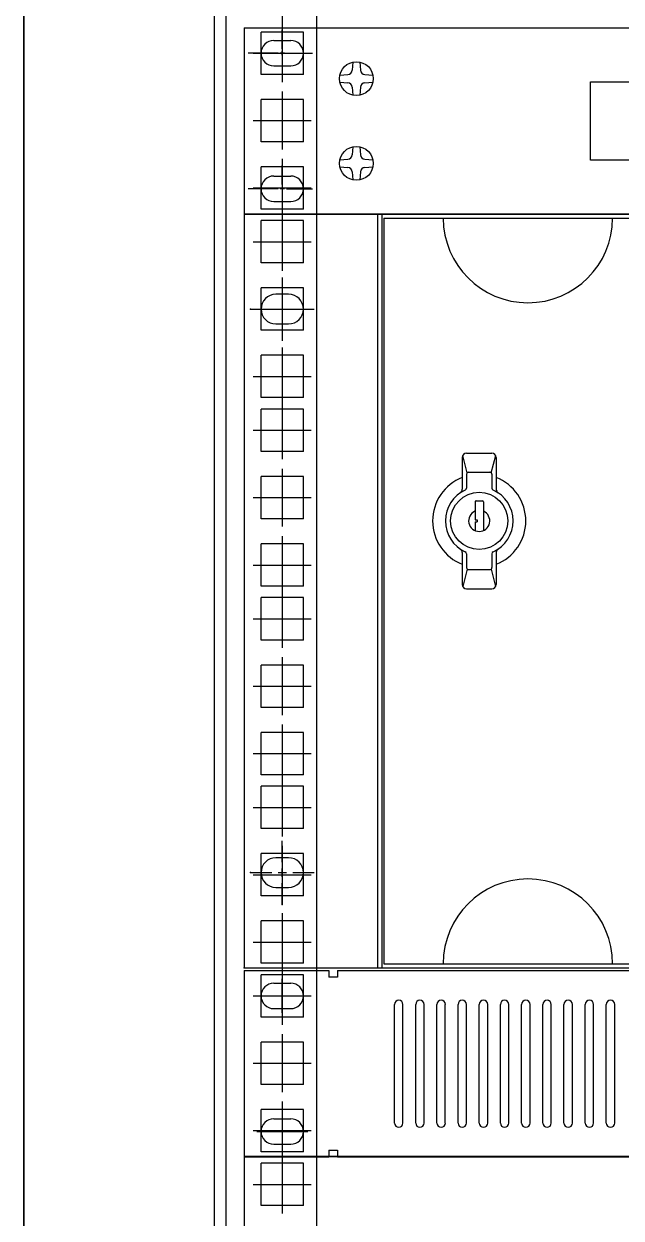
# Model space of a CAD drawing. Header units: millimetres. Extents: x 0 to 841, y 0 to 594.
# Drawn here: x 728 to 730.88, y 490.9 to 496.67 of the extents above; entities that cross this region are included whole.
import ezdxf

# ---------------------------------------------------------------- set-up
doc = ezdxf.new("R2010")
doc.units = ezdxf.units.MM
doc.header["$LTSCALE"] = 10
doc.linetypes.add('H1', pattern=[4, 3, -1])
doc.layers.add('LINE05', color=2, linetype='Continuous')
doc.layers.add('LINE06', color=9, linetype='Continuous')

msp = doc.modelspace()

# ---------------------------------------------------------------- linework, layer by layer
at = {"layer": 'LINE05'}
for p, q in [((728.0005, 529.9994), (728.0005, 486.0221)), ((728.0005, 486.0221), (728.0005, 529.9994)), ((728.921, 487.5562), (728.921, 528.5164))]:
    msp.add_line(p, q, dxfattribs=at)
at = {"layer": 'LINE06'}
for p, q in [((728.9772, 490.2869), (728.9772, 528.5164)), ((729.415, 490.2869), (729.415, 528.5164)), ((729.2482, 496.9283), (729.2482, 496.6484)), ((729.0642, 496.6513), (738.9437, 496.6513)), ((729.0642, 496.6513), (729.0642, 495.7513)), ((729.2482, 496.6685), (729.2482, 496.3886)), ((729.146, 496.4263), (729.146, 496.6309)), ((729.3505, 496.6309), (729.146, 496.6309)), ((729.2073, 496.5899), (729.2892, 496.5899)), ((729.2483, 496.5492), (729.2483, 496.6412)), ((729.3505, 496.4263), (729.3505, 496.6309)), ((729.2278, 496.5286), (729.0838, 496.5286)), ((729.1083, 496.5286), (729.3882, 496.5286)), ((729.2585, 496.5286), (729.238, 496.5286)), ((729.2482, 496.5184), (729.2482, 496.5388)), ((729.2687, 496.5286), (729.3937, 496.5286)), ((729.2482, 496.5081), (729.2482, 496.4161)), ((729.5898, 496.4851), (729.5857, 496.4468)), ((729.6226, 496.4851), (729.6267, 496.4468)), ((729.3505, 496.4263), (729.146, 496.4263)), ((729.2073, 496.4672), (729.2892, 496.4672)), ((729.527, 496.4222), (729.5653, 496.4263)), ((729.6471, 496.4263), (729.6854, 496.4222)), ((729.527, 496.3895), (729.5653, 496.3854)), ((729.5857, 496.3649), (729.5898, 496.3266)), ((729.6267, 496.3649), (729.6226, 496.3266)), ((729.6471, 496.3854), (729.6854, 496.3895)), ((730.7363, 496.0121), (730.7363, 496.3905)), ((730.7363, 496.3905), (732.0556, 496.3905)), ((729.146, 496.1011), (729.146, 496.3056)), ((729.3505, 496.3056), (729.146, 496.3056)), ((729.2482, 496.3433), (729.2482, 496.0634)), ((729.3505, 496.1011), (729.3505, 496.3056)), ((729.1083, 496.2034), (729.3882, 496.2034)), ((729.3505, 496.1011), (729.146, 496.1011)), ((729.5898, 496.076), (729.5857, 496.0377)), ((729.6226, 496.076), (729.6267, 496.0377)), ((729.2482, 496.0181), (729.2482, 495.7382)), ((729.527, 496.0131), (729.5653, 496.0172)), ((729.6471, 496.0172), (729.6854, 496.0131)), ((732.0556, 496.0121), (730.7363, 496.0121)), ((729.146, 495.7759), (729.146, 495.9804)), ((729.3505, 495.9804), (729.146, 495.9804)), ((729.2482, 495.8945), (729.2482, 495.9865)), ((729.3505, 495.7759), (729.3505, 495.9804)), ((729.527, 495.9804), (729.5653, 495.9763)), ((729.5857, 495.9559), (729.5898, 495.9175)), ((729.6267, 495.9559), (729.6226, 495.9175)), ((729.6471, 495.9763), (729.6854, 495.9804)), ((729.2073, 495.9354), (729.2892, 495.9354)), ((729.2278, 495.874), (729.0838, 495.874)), ((729.1083, 495.8781), (729.3882, 495.8781)), ((729.2585, 495.874), (729.238, 495.874)), ((729.2482, 495.8843), (729.2482, 495.8638)), ((729.2483, 495.8535), (729.2483, 495.7614)), ((729.2687, 495.874), (729.3937, 495.874)), ((729.2073, 495.8127), (729.2892, 495.8127)), ((729.0642, 495.7534), (729.0642, 492.1124)), ((729.0642, 495.7534), (738.9437, 495.7534)), ((729.0642, 495.7513), (738.9437, 495.7513)), ((729.3505, 495.7759), (729.146, 495.7759)), ((729.2482, 495.7583), (729.2482, 495.4784)), ((729.729, 495.7532), (729.729, 492.1126)), ((729.7392, 495.7329), (738.2687, 495.7329)), ((729.7392, 495.7329), (729.7392, 492.1329)), ((729.146, 495.5161), (729.146, 495.7206)), ((729.3505, 495.7206), (729.146, 495.7206)), ((729.3505, 495.5161), (729.3505, 495.7206)), ((729.1083, 495.6184), (729.3882, 495.6184)), ((729.3505, 495.5161), (729.146, 495.5161)), ((729.2482, 495.4465), (729.2482, 495.3443)), ((729.2482, 495.4331), (729.2482, 495.1532)), ((729.146, 495.1909), (729.146, 495.3954)), ((729.3505, 495.3954), (729.146, 495.3954)), ((729.3505, 495.1909), (729.3505, 495.3954)), ((729.0948, 495.2931), (729.1971, 495.2931)), ((729.1083, 495.2931), (729.3882, 495.2931)), ((729.2278, 495.2931), (729.2687, 495.2931)), ((729.2482, 495.3136), (729.2482, 495.2727)), ((729.2994, 495.2931), (729.3505, 495.2931)), ((729.3505, 495.2931), (729.4017, 495.2931)), ((729.2482, 495.242), (729.2482, 495.1397)), ((729.3505, 495.1909), (729.146, 495.1909)), ((729.2482, 495.1078), (729.2482, 494.828)), ((729.146, 494.8656), (729.146, 495.0702)), ((729.3505, 495.0702), (729.146, 495.0702)), ((729.3505, 494.8656), (729.3505, 495.0702)), ((729.1083, 494.9679), (729.3882, 494.9679)), ((729.3505, 494.8656), (729.146, 494.8656)), ((729.146, 494.6059), (729.146, 494.8104)), ((729.3505, 494.8104), (729.146, 494.8104)), ((729.2482, 494.8481), (729.2482, 494.5682)), ((729.3505, 494.6059), (729.3505, 494.8104)), ((729.1083, 494.7081), (729.3882, 494.7081)), ((729.3505, 494.6059), (729.146, 494.6059)), ((730.1176, 494.5774), (730.1176, 494.4236)), ((730.1411, 494.5028), (730.12, 494.587)), ((730.1381, 494.5978), (730.2608, 494.5978)), ((730.2578, 494.5028), (730.2788, 494.587)), ((730.2812, 494.5774), (730.2812, 494.4236)), ((729.2482, 494.5228), (729.2482, 494.243)), ((729.146, 494.2806), (729.146, 494.4852)), ((729.3505, 494.4852), (729.146, 494.4852)), ((729.3505, 494.2806), (729.3505, 494.4852)), ((730.1381, 494.4956), (730.1381, 494.429)), ((730.1483, 494.5058), (730.2506, 494.5058)), ((730.2608, 494.4956), (730.2608, 494.429)), ((729.1083, 494.3829), (729.3882, 494.3829)), ((730.179, 494.3626), (730.179, 494.2757)), ((730.1841, 494.3677), (730.2148, 494.3677)), ((730.2199, 494.3626), (730.2199, 494.2237)), ((729.3505, 494.2806), (729.146, 494.2806)), ((730.179, 494.2757), (730.1892, 494.2757)), ((730.179, 494.2654), (730.1892, 494.2654)), ((730.179, 494.2654), (730.179, 494.2237)), ((730.1892, 494.2757), (730.1892, 494.2654)), ((729.2482, 494.1976), (729.2482, 493.9177)), ((729.146, 493.9554), (729.146, 494.1599)), ((729.3505, 494.1599), (729.146, 494.1599)), ((729.3505, 493.9554), (729.3505, 494.1599)), ((730.1176, 494.1175), (730.1176, 493.9637)), ((730.1381, 494.1121), (730.1381, 494.0456)), ((730.2608, 494.1121), (730.2608, 494.0456)), ((730.2812, 494.1175), (730.2812, 493.9637)), ((729.1083, 494.0577), (729.3882, 494.0577)), ((730.1411, 494.0383), (730.1202, 493.9538)), ((730.1483, 494.0353), (730.2506, 494.0353)), ((730.2578, 494.0383), (730.2786, 493.9538)), ((729.3505, 493.9554), (729.146, 493.9554)), ((729.2482, 493.9378), (729.2482, 493.658)), ((730.1381, 493.9433), (730.2608, 493.9433)), ((729.146, 493.6956), (729.146, 493.9002)), ((729.3505, 493.9002), (729.146, 493.9002)), ((729.3505, 493.6956), (729.3505, 493.9002)), ((729.1083, 493.7979), (729.3882, 493.7979)), ((729.3505, 493.6956), (729.146, 493.6956)), ((729.2482, 493.6126), (729.2482, 493.3327)), ((729.146, 493.3704), (729.146, 493.5749)), ((729.3505, 493.5749), (729.146, 493.5749)), ((729.3505, 493.3704), (729.3505, 493.5749)), ((729.1083, 493.4727), (729.3882, 493.4727)), ((729.3505, 493.3704), (729.146, 493.3704)), ((729.146, 493.0452), (729.146, 493.2497)), ((729.3505, 493.2497), (729.146, 493.2497)), ((729.2482, 493.2874), (729.2482, 493.0075)), ((729.3505, 493.0452), (729.3505, 493.2497)), ((729.1083, 493.1474), (729.3882, 493.1474)), ((729.3505, 493.0452), (729.146, 493.0452)), ((729.2482, 493.0276), (729.2482, 492.7477)), ((729.146, 492.7854), (729.146, 492.9899)), ((729.3505, 492.9899), (729.146, 492.9899)), ((729.3505, 492.7854), (729.3505, 492.9899)), ((729.1083, 492.8877), (729.3882, 492.8877)), ((729.3505, 492.7854), (729.146, 492.7854)), ((729.2482, 492.6238), (729.2482, 492.7261)), ((729.2482, 492.7024), (729.2482, 492.4225)), ((729.146, 492.4602), (729.146, 492.6647)), ((729.3505, 492.6647), (729.146, 492.6647)), ((729.3505, 492.4602), (729.3505, 492.6647)), ((729.0948, 492.5727), (729.1971, 492.5727)), ((729.1083, 492.5624), (729.3882, 492.5624)), ((729.2278, 492.5727), (729.2687, 492.5727)), ((729.2482, 492.5522), (729.2482, 492.5931)), ((729.2994, 492.5727), (729.3505, 492.5727)), ((729.3505, 492.5727), (729.4017, 492.5727)), ((729.2482, 492.4193), (729.2482, 492.5215)), ((729.3505, 492.4602), (729.146, 492.4602)), ((729.2482, 492.3772), (729.2482, 492.0973)), ((729.146, 492.1349), (729.146, 492.3395)), ((729.3505, 492.3395), (729.146, 492.3395)), ((729.3505, 492.1349), (729.3505, 492.3395)), ((729.1083, 492.2372), (729.3882, 492.2372)), ((729.0642, 492.1124), (738.9437, 492.1124)), ((729.0642, 492.1002), (729.4732, 492.1002)), ((729.0642, 492.1002), (729.0642, 491.2002)), ((729.3505, 492.1349), (729.146, 492.1349)), ((729.2482, 492.1174), (729.2482, 491.8375)), ((729.4732, 492.1002), (729.4732, 492.0674)), ((729.5142, 492.1002), (729.5142, 492.0674)), ((729.5142, 492.1002), (738.4937, 492.1002)), ((729.7392, 492.1329), (738.2687, 492.1329)), ((729.146, 491.8752), (729.146, 492.0797)), ((729.3505, 492.0797), (729.146, 492.0797)), ((729.2073, 492.0388), (729.2892, 492.0388)), ((729.2482, 491.8956), (729.2482, 492.0593)), ((729.3505, 491.8752), (729.3505, 492.0797)), ((729.5142, 492.0674), (729.4732, 492.0674)), ((729.1083, 491.9774), (729.3882, 491.9774)), ((729.1255, 491.9774), (729.371, 491.9774)), ((729.2073, 491.9161), (729.2892, 491.9161)), ((729.7903, 491.3638), (729.7903, 491.9365)), ((729.8312, 491.3638), (729.8312, 491.9365)), ((729.8926, 491.3638), (729.8926, 491.9365)), ((729.9335, 491.3638), (729.9335, 491.9365)), ((729.9948, 491.3638), (729.9948, 491.9365)), ((730.0357, 491.3638), (730.0357, 491.9365)), ((730.0971, 491.3638), (730.0971, 491.9365)), ((730.138, 491.3638), (730.138, 491.9365)), ((730.1994, 491.3638), (730.1994, 491.9365)), ((730.2403, 491.3638), (730.2403, 491.9365)), ((730.3017, 491.3638), (730.3017, 491.9365)), ((730.3426, 491.3638), (730.3426, 491.9365)), ((730.4039, 491.3638), (730.4039, 491.9365)), ((730.4448, 491.3638), (730.4448, 491.9365)), ((730.5062, 491.3638), (730.5062, 491.9365)), ((730.5471, 491.3638), (730.5471, 491.9365)), ((730.6085, 491.3638), (730.6085, 491.9365)), ((730.6494, 491.3638), (730.6494, 491.9365)), ((730.7107, 491.3638), (730.7107, 491.9365)), ((730.7517, 491.3638), (730.7517, 491.9365)), ((730.813, 491.3638), (730.813, 491.9365)), ((730.8539, 491.3638), (730.8539, 491.9365)), ((729.3505, 491.8752), (729.146, 491.8752)), ((729.146, 491.5499), (729.146, 491.7545)), ((729.3505, 491.7545), (729.146, 491.7545)), ((729.2482, 491.7922), (729.2482, 491.5123)), ((729.3505, 491.5499), (729.3505, 491.7545)), ((729.1083, 491.6522), (729.3882, 491.6522)), ((729.3505, 491.5499), (729.146, 491.5499)), ((729.2482, 491.4669), (729.2482, 491.1871)), ((729.146, 491.2247), (729.146, 491.4293)), ((729.3505, 491.4293), (729.146, 491.4293)), ((729.2482, 491.4047), (729.2482, 491.2411)), ((729.3505, 491.2247), (729.3505, 491.4293)), ((729.2073, 491.3843), (729.2892, 491.3843)), ((729.1083, 491.327), (729.3882, 491.327)), ((729.1255, 491.3229), (729.371, 491.3229)), ((729.3505, 491.2247), (729.146, 491.2247)), ((729.2073, 491.2615), (729.2892, 491.2615)), ((729.4732, 491.2329), (729.4732, 491.2002)), ((729.4732, 491.2329), (729.5142, 491.2329)), ((729.5142, 491.2329), (729.5142, 491.2002)), ((738.9437, 491.2026), (729.0642, 491.2026)), ((729.0642, 491.2026), (738.9437, 491.2026)), ((729.0642, 491.2026), (729.0642, 487.5617)), ((729.0642, 491.2002), (729.4732, 491.2002)), ((729.146, 490.9649), (729.146, 491.1695)), ((729.3505, 491.1695), (729.146, 491.1695)), ((729.2482, 491.2072), (729.2482, 490.9273)), ((729.3505, 490.9649), (729.3505, 491.1695)), ((729.5142, 491.2002), (738.4937, 491.2002)), ((729.1083, 491.0672), (729.3882, 491.0672)), ((729.3505, 490.9649), (729.146, 490.9649))]:
    msp.add_line(p, q, dxfattribs=at)
at = {"layer": 'LINE06', "linetype": 'H1'}
msp.add_line((729.7085, 495.7532), (729.7085, 492.1126), dxfattribs=at)
at = {"layer": 'LINE06', "linetype": 'Continuous'}
for p, q in [((729.2789, 495.3647), (729.2176, 495.3647)), ((729.2176, 495.2215), (729.2789, 495.2215)), ((729.2789, 492.6443), (729.2176, 492.6443)), ((729.2176, 492.5011), (729.2789, 492.5011))]:
    msp.add_line(p, q, dxfattribs=at)
at = {"layer": 'LINE06'}
for centre, radius in [((729.6062, 496.4059), 0.0818), ((729.6062, 495.9968), 0.0818), ((730.1994, 494.2706), 0.1381)]:
    msp.add_circle(centre, radius, dxfattribs=at)
for centre, radius, start, end in [((729.2073, 496.5286), 0.0614, 90, 270), ((729.2892, 496.5286), 0.0614, 270, 90), ((729.5653, 496.4468), 0.0205, 270, 0), ((729.6471, 496.4468), 0.0205, 180, 270), ((729.5653, 496.3649), 0.0205, 0, 90), ((729.6471, 496.3649), 0.0205, 90, 180), ((729.5653, 496.0377), 0.0205, 270, 0), ((729.6471, 496.0377), 0.0205, 180, 270), ((729.5653, 495.9559), 0.0205, 0, 90), ((729.6471, 495.9559), 0.0205, 90, 180), ((729.2073, 495.874), 0.0614, 90, 270), ((729.2892, 495.874), 0.0614, 270, 90), ((730.4346, 495.7329), 0.4091, 180, 0), ((730.1381, 494.5774), 0.0205, 90, 180), ((730.2608, 494.5774), 0.0205, 0, 90), ((730.1994, 494.2706), 0.225, 111.32369, 248.67631), ((730.1483, 494.4956), 0.0102, 90, 180), ((730.2506, 494.4956), 0.0102, 0, 90), ((730.1994, 494.2706), 0.225, 291.32369, 68.67631), ((730.1994, 494.2706), 0.1636, 114.31574, 245.68426), ((730.0971, 494.4236), 0.0205, 303.74899, 0), ((730.1278, 494.429), 0.0102, 294.31574, 0), ((730.271, 494.429), 0.0102, 180, 245.68426), ((730.1994, 494.2706), 0.1636, 294.31574, 65.68426), ((730.3017, 494.4236), 0.0205, 180, 236.25101), ((730.1841, 494.3626), 0.00511, 90, 180), ((730.2148, 494.3626), 0.00511, 0, 90), ((730.1994, 494.2706), 0.0511, 113.57818, 66.42182), ((730.0971, 494.1175), 0.0205, 0, 56.25101), ((730.1278, 494.1121), 0.0102, 0, 65.68426), ((730.271, 494.1121), 0.0102, 114.31574, 180), ((730.3017, 494.1175), 0.0205, 123.74899, 180), ((730.1483, 494.0456), 0.0102, 180, 270), ((730.2506, 494.0456), 0.0102, 270, 0), ((730.1381, 493.9637), 0.0205, 180, 270), ((730.2608, 493.9637), 0.0205, 270, 0), ((730.4346, 492.1329), 0.4091, 0, 180), ((729.2073, 491.9774), 0.0614, 90, 270), ((729.2892, 491.9774), 0.0614, 270, 90), ((729.8107, 491.9365), 0.0205, 0, 180), ((729.913, 491.9365), 0.0205, 0, 180), ((730.0153, 491.9365), 0.0205, 0, 180), ((730.1176, 491.9365), 0.0205, 0, 180), ((730.2198, 491.9365), 0.0205, 0, 180), ((730.3221, 491.9365), 0.0205, 0, 180), ((730.4244, 491.9365), 0.0205, 0, 180), ((730.5267, 491.9365), 0.0205, 0, 180), ((730.6289, 491.9365), 0.0205, 0, 180), ((730.7312, 491.9365), 0.0205, 0, 180), ((730.8335, 491.9365), 0.0205, 0, 180), ((729.2073, 491.3229), 0.0614, 90, 270), ((729.2892, 491.3229), 0.0614, 270, 90), ((729.8107, 491.3638), 0.0205, 180, 0), ((729.913, 491.3638), 0.0205, 180, 0), ((730.0153, 491.3638), 0.0205, 180, 0), ((730.1176, 491.3638), 0.0205, 180, 0), ((730.2198, 491.3638), 0.0205, 180, 0), ((730.3221, 491.3638), 0.0205, 180, 0), ((730.4244, 491.3638), 0.0205, 180, 0), ((730.5267, 491.3638), 0.0205, 180, 0), ((730.6289, 491.3638), 0.0205, 180, 0), ((730.7312, 491.3638), 0.0205, 180, 0), ((730.8335, 491.3638), 0.0205, 180, 0)]:
    msp.add_arc(centre, radius, start, end, dxfattribs=at)
at = {"layer": 'LINE06', "linetype": 'Continuous'}
for centre, start, end in [((729.2176, 495.2931), 90, 270), ((729.2789, 495.2931), 270, 90), ((729.2176, 492.5727), 90, 270), ((729.2789, 492.5727), 270, 90)]:
    msp.add_arc(centre, 0.0716, start, end, dxfattribs=at)
at = {"layer": 'LINE06', "linetype": 'ByBlock'}
for p in [(729.0948, 495.2931), (729.0948, 492.5727), (729.2482, 492.4193), (729.0642, 492.1126)]:
    msp.add_point(p, dxfattribs=at)

doc.saveas('drawing.dxf')
